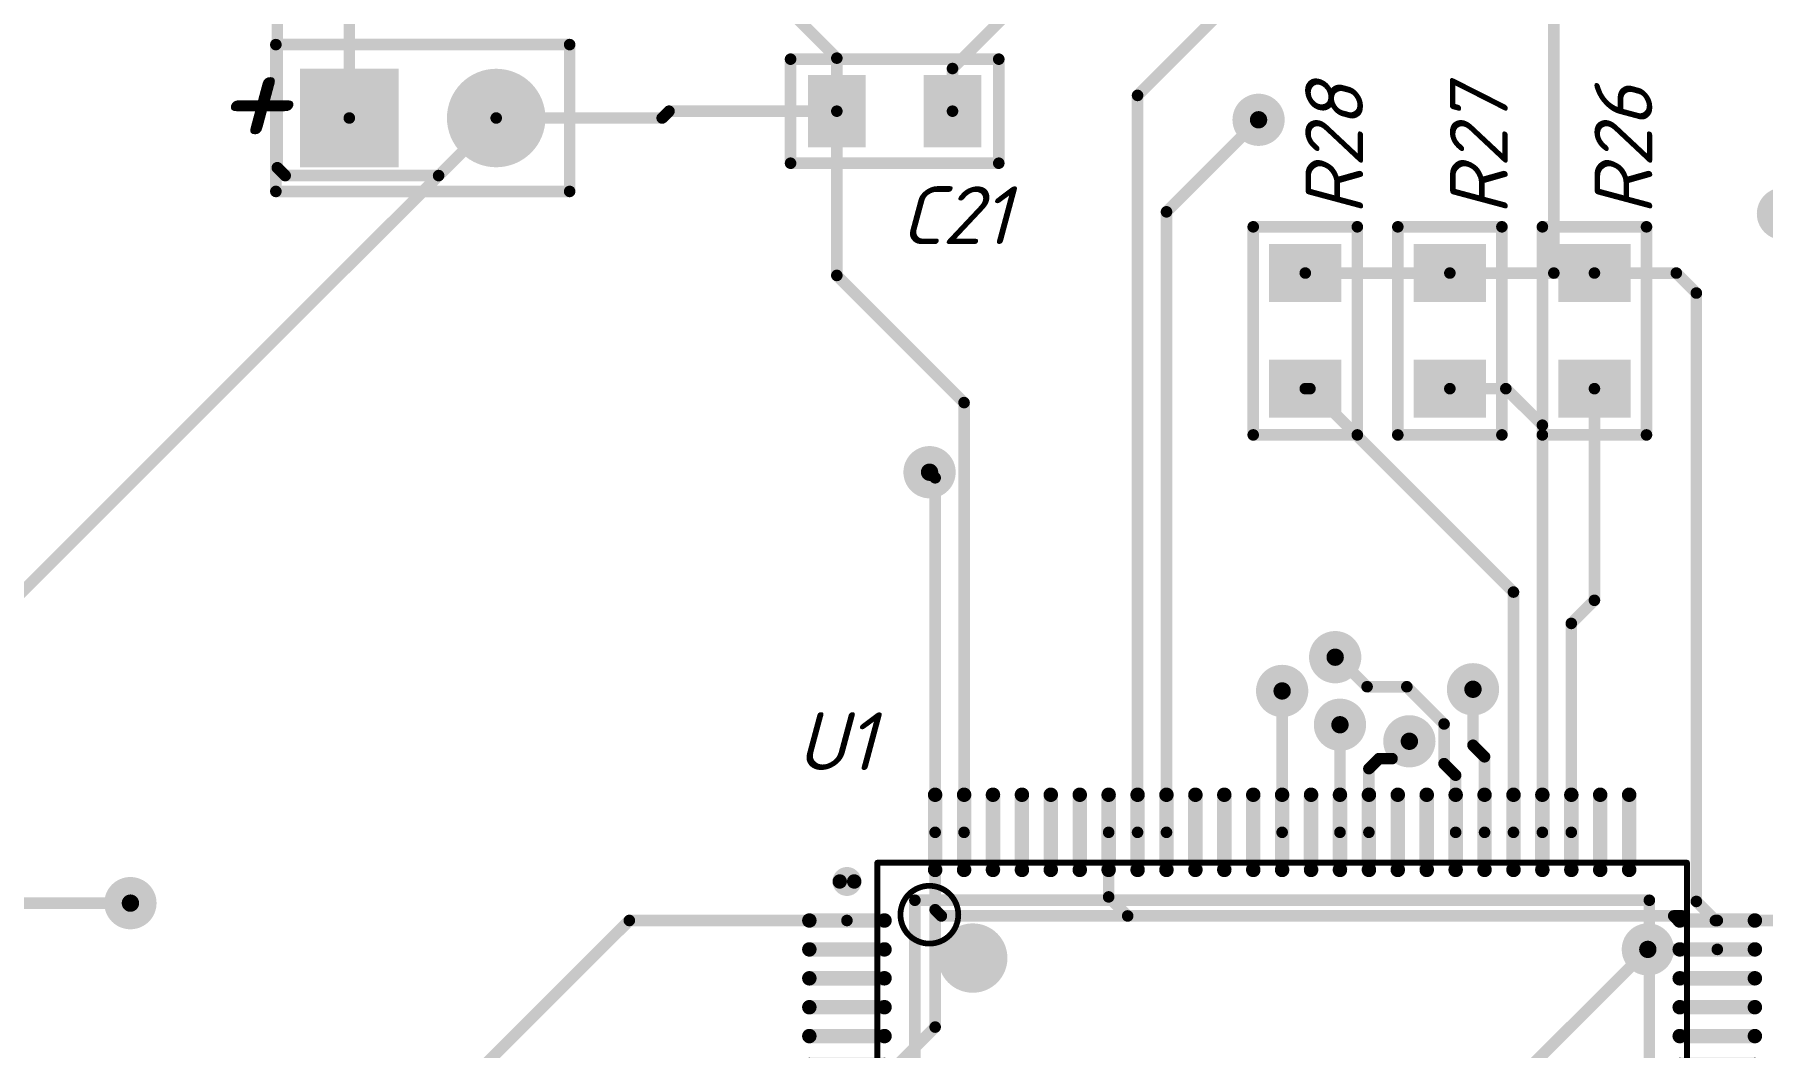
# Model space of a CAD drawing. Header units: millimetres. Extents: x 72 to 295, y 82 to 163.
# Drawn here: x 108.53 to 138.41, y 126.9 to 144.43 of the extents above; entities that cross this region are included whole.
import ezdxf

# ---------------------------------------------------------------- set-up
doc = ezdxf.new("R2010")
doc.units = ezdxf.units.MM
for name, color, linetype in [('BottomLayer', 5, 'Continuous'), ('BottomSolder', 6, 'Continuous'), ('Mechanical13', 56, 'Continuous'), ('PadHoleLayer', 156, 'Continuous'), ('TopLayer', 1, 'Continuous'), ('TopOverlay', 2, 'Continuous')]:
    doc.layers.add(name, color=color, linetype=linetype)
doc.styles.get("Standard").update_dxf_attribs({"font": 'isocpeui.ttf'})

# ---------------------------------------------------------------- blocks, each defined once
blk = doc.blocks.new('STM_LQFP100_L_8')
at = {"layer": 'Mechanical13', "const_width": 0.1}
for points in [[(-7, 7), (7, 7)], [(-7, -7), (-7, 7)], [(7, -7), (7, 7)], [(-7, -7), (7, -7)]]:
    blk.add_lwpolyline(points, dxfattribs=at)
at = {"layer": 'Mechanical13'}
for points, const_width in [([(-7.025, 7, 1), (-6.975, 7, 1)], 0.05), ([(-7.025, 7, 1), (-6.975, 7, 1)], 0.05), ([(6.975, 7, 1), (7.025, 7, 1)], 0.05), ([(6.975, 7, 1), (7.025, 7, 1)], 0.05), ([(-5.6, 6.1, 1), (-6.6, 6.1, 1)], 0.1), ([(-6.625, 6.1, 1), (-6.575, 6.1, 1)], 0.05), ([(-5.625, 6.1, 1), (-5.575, 6.1, 1)], 0.05), ([(-7.025, -7, 1), (-6.975, -7, 1)], 0.05), ([(-7.025, -7, 1), (-6.975, -7, 1)], 0.05), ([(6.975, -7, 1), (7.025, -7, 1)], 0.05), ([(6.975, -7, 1), (7.025, -7, 1)], 0.05)]:
    blk.add_lwpolyline(points, format="xyb", close=True, dxfattribs=dict(at, const_width=const_width))
at = {"layer": 'TopLayer', "const_width": 0.25}
for points in [[(-6, 8.175), (-6, 6.875)], [(-5.5, 8.175), (-5.5, 6.875)], [(-5, 8.175), (-5, 6.875)], [(-4.5, 8.175), (-4.5, 6.875)], [(-4, 8.175), (-4, 6.875)], [(-3.5, 8.175), (-3.5, 6.875)], [(-3, 8.175), (-3, 6.875)], [(-2.5, 8.175), (-2.5, 6.875)], [(-2, 8.175), (-2, 6.875)], [(-1.5, 8.175), (-1.5, 6.875)], [(-1, 8.175), (-1, 6.875)], [(-0.5, 8.175), (-0.5, 6.875)], [(0, 8.175), (0, 6.875)], [(0.5, 8.175), (0.5, 6.875)], [(1, 8.175), (1, 6.875)], [(1.5, 8.175), (1.5, 6.875)], [(2, 8.175), (2, 6.875)], [(2.5, 8.175), (2.5, 6.875)], [(3, 8.175), (3, 6.875)], [(3.5, 8.175), (3.5, 6.875)], [(4, 8.175), (4, 6.875)], [(4.5, 8.175), (4.5, 6.875)], [(5, 8.175), (5, 6.875)], [(5.5, 8.175), (5.5, 6.875)], [(6, 8.175), (6, 6.875)], [(-8.175, 6), (-6.875, 6)], [(6.875, 6), (8.175, 6)], [(-8.175, 5.5), (-6.875, 5.5)], [(6.875, 5.5), (8.175, 5.5)], [(-8.175, 5), (-6.875, 5)], [(6.875, 5), (8.175, 5)], [(-8.175, 4.5), (-6.875, 4.5)], [(6.875, 4.5), (8.175, 4.5)], [(-8.175, 4), (-6.875, 4)], [(6.875, 4), (8.175, 4)], [(-8.175, 3.5), (-6.875, 3.5)], [(6.875, 3.5), (8.175, 3.5)], [(-8.175, 3), (-6.875, 3)], [(6.875, 3), (8.175, 3)], [(-8.175, 2.5), (-6.875, 2.5)], [(6.875, 2.5), (8.175, 2.5)], [(-8.175, 2), (-6.875, 2)], [(6.875, 2), (8.175, 2)], [(-8.175, 1.5), (-6.875, 1.5)], [(6.875, 1.5), (8.175, 1.5)], [(-8.175, 1), (-6.875, 1)], [(6.875, 1), (8.175, 1)], [(-8.175, 0.5), (-6.875, 0.5)], [(6.875, 0.5), (8.175, 0.5)], [(-8.175, 0), (-6.875, 0)], [(6.875, 0), (8.175, 0)], [(-8.175, -0.5), (-6.875, -0.5)], [(6.875, -0.5), (8.175, -0.5)], [(-8.175, -1), (-6.875, -1)], [(6.875, -1), (8.175, -1)], [(-8.175, -1.5), (-6.875, -1.5)], [(6.875, -1.5), (8.175, -1.5)], [(-8.175, -2), (-6.875, -2)], [(6.875, -2), (8.175, -2)], [(-8.175, -2.5), (-6.875, -2.5)], [(6.875, -2.5), (8.175, -2.5)], [(-8.175, -3), (-6.875, -3)], [(6.875, -3), (8.175, -3)], [(-8.175, -3.5), (-6.875, -3.5)], [(6.875, -3.5), (8.175, -3.5)], [(-8.175, -4), (-6.875, -4)], [(6.875, -4), (8.175, -4)], [(-8.175, -4.5), (-6.875, -4.5)], [(6.875, -4.5), (8.175, -4.5)], [(-8.175, -5), (-6.875, -5)], [(6.875, -5), (8.175, -5)], [(-8.175, -5.5), (-6.875, -5.5)], [(6.875, -5.5), (8.175, -5.5)], [(-8.175, -6), (-6.875, -6)], [(6.875, -6), (8.175, -6)], [(-6, -6.875), (-6, -8.175)], [(-5.5, -6.875), (-5.5, -8.175)], [(-5, -6.875), (-5, -8.175)], [(-4.5, -6.875), (-4.5, -8.175)], [(-4, -6.875), (-4, -8.175)], [(-3.5, -6.875), (-3.5, -8.175)], [(-3, -6.875), (-3, -8.175)], [(-2.5, -6.875), (-2.5, -8.175)], [(-2, -6.875), (-2, -8.175)], [(-1.5, -6.875), (-1.5, -8.175)], [(-1, -6.875), (-1, -8.175)], [(-0.5, -6.875), (-0.5, -8.175)], [(0, -6.875), (0, -8.175)], [(0.5, -6.875), (0.5, -8.175)], [(1, -6.875), (1, -8.175)], [(1.5, -6.875), (1.5, -8.175)], [(2, -6.875), (2, -8.175)], [(2.5, -6.875), (2.5, -8.175)], [(3, -6.875), (3, -8.175)], [(3.5, -6.875), (3.5, -8.175)], [(4, -6.875), (4, -8.175)], [(4.5, -6.875), (4.5, -8.175)], [(5, -6.875), (5, -8.175)], [(5.5, -6.875), (5.5, -8.175)], [(6, -6.875), (6, -8.175)]]:
    blk.add_lwpolyline(points, dxfattribs=at)
at = {"layer": 'TopLayer', "const_width": 0.125}
for points in [[(-6.063, 8.175, 1), (-5.938, 8.175, 1)], [(-5.562, 8.175, 1), (-5.437, 8.175, 1)], [(-5.063, 8.175, 1), (-4.938, 8.175, 1)], [(-4.562, 8.175, 1), (-4.437, 8.175, 1)], [(-4.063, 8.175, 1), (-3.938, 8.175, 1)], [(-3.562, 8.175, 1), (-3.437, 8.175, 1)], [(-3.063, 8.175, 1), (-2.938, 8.175, 1)], [(-2.562, 8.175, 1), (-2.437, 8.175, 1)], [(-2.063, 8.175, 1), (-1.938, 8.175, 1)], [(-1.562, 8.175, 1), (-1.437, 8.175, 1)], [(-1.063, 8.175, 1), (-0.938, 8.175, 1)], [(-0.562, 8.175, 1), (-0.437, 8.175, 1)], [(-0.063, 8.175, 1), (0.062, 8.175, 1)], [(0.438, 8.175, 1), (0.563, 8.175, 1)], [(0.937, 8.175, 1), (1.062, 8.175, 1)], [(1.438, 8.175, 1), (1.563, 8.175, 1)], [(1.937, 8.175, 1), (2.062, 8.175, 1)], [(2.438, 8.175, 1), (2.563, 8.175, 1)], [(2.938, 8.175, 1), (3.063, 8.175, 1)], [(3.438, 8.175, 1), (3.562, 8.175, 1)], [(3.938, 8.175, 1), (4.063, 8.175, 1)], [(4.437, 8.175, 1), (4.562, 8.175, 1)], [(4.938, 8.175, 1), (5.063, 8.175, 1)], [(5.437, 8.175, 1), (5.562, 8.175, 1)], [(5.938, 8.175, 1), (6.063, 8.175, 1)], [(-6.063, 6.875, 1), (-5.938, 6.875, 1)], [(-5.562, 6.875, 1), (-5.437, 6.875, 1)], [(-5.063, 6.875, 1), (-4.938, 6.875, 1)], [(-4.562, 6.875, 1), (-4.437, 6.875, 1)], [(-4.063, 6.875, 1), (-3.938, 6.875, 1)], [(-3.562, 6.875, 1), (-3.437, 6.875, 1)], [(-3.063, 6.875, 1), (-2.938, 6.875, 1)], [(-2.562, 6.875, 1), (-2.437, 6.875, 1)], [(-2.063, 6.875, 1), (-1.938, 6.875, 1)], [(-1.562, 6.875, 1), (-1.437, 6.875, 1)], [(-1.063, 6.875, 1), (-0.938, 6.875, 1)], [(-0.562, 6.875, 1), (-0.437, 6.875, 1)], [(-0.063, 6.875, 1), (0.062, 6.875, 1)], [(0.438, 6.875, 1), (0.563, 6.875, 1)], [(0.937, 6.875, 1), (1.062, 6.875, 1)], [(1.438, 6.875, 1), (1.563, 6.875, 1)], [(1.937, 6.875, 1), (2.062, 6.875, 1)], [(2.438, 6.875, 1), (2.563, 6.875, 1)], [(2.938, 6.875, 1), (3.063, 6.875, 1)], [(3.438, 6.875, 1), (3.562, 6.875, 1)], [(3.938, 6.875, 1), (4.063, 6.875, 1)], [(4.437, 6.875, 1), (4.562, 6.875, 1)], [(4.938, 6.875, 1), (5.063, 6.875, 1)], [(5.437, 6.875, 1), (5.562, 6.875, 1)], [(5.938, 6.875, 1), (6.063, 6.875, 1)], [(-8.238, 6, 1), (-8.113, 6, 1)], [(-6.938, 6, 1), (-6.813, 6, 1)], [(6.812, 6, 1), (6.937, 6, 1)], [(8.112, 6, 1), (8.237, 6, 1)], [(-8.238, 5.5, 1), (-8.113, 5.5, 1)], [(-6.938, 5.5, 1), (-6.813, 5.5, 1)], [(6.812, 5.5, 1), (6.937, 5.5, 1)], [(8.112, 5.5, 1), (8.237, 5.5, 1)], [(-8.238, 5, 1), (-8.113, 5, 1)], [(-6.938, 5, 1), (-6.813, 5, 1)], [(6.812, 5, 1), (6.937, 5, 1)], [(8.112, 5, 1), (8.237, 5, 1)], [(-8.238, 4.5, 1), (-8.113, 4.5, 1)], [(-6.938, 4.5, 1), (-6.813, 4.5, 1)], [(6.812, 4.5, 1), (6.937, 4.5, 1)], [(8.112, 4.5, 1), (8.237, 4.5, 1)], [(-8.238, 4, 1), (-8.113, 4, 1)], [(-6.938, 4, 1), (-6.813, 4, 1)], [(6.812, 4, 1), (6.937, 4, 1)], [(8.112, 4, 1), (8.237, 4, 1)], [(-8.238, 3.5, 1), (-8.113, 3.5, 1)], [(-6.938, 3.5, 1), (-6.813, 3.5, 1)], [(6.812, 3.5, 1), (6.937, 3.5, 1)], [(8.112, 3.5, 1), (8.237, 3.5, 1)], [(-8.238, 3, 1), (-8.113, 3, 1)], [(-6.938, 3, 1), (-6.813, 3, 1)], [(6.812, 3, 1), (6.937, 3, 1)], [(8.112, 3, 1), (8.237, 3, 1)], [(-8.238, 2.5, 1), (-8.113, 2.5, 1)], [(-6.938, 2.5, 1), (-6.813, 2.5, 1)], [(6.812, 2.5, 1), (6.937, 2.5, 1)], [(8.112, 2.5, 1), (8.237, 2.5, 1)], [(-8.238, 2, 1), (-8.113, 2, 1)], [(-6.938, 2, 1), (-6.813, 2, 1)], [(6.812, 2, 1), (6.937, 2, 1)], [(8.112, 2, 1), (8.237, 2, 1)], [(-8.238, 1.5, 1), (-8.113, 1.5, 1)], [(-6.938, 1.5, 1), (-6.813, 1.5, 1)], [(6.812, 1.5, 1), (6.937, 1.5, 1)], [(8.112, 1.5, 1), (8.237, 1.5, 1)], [(-8.238, 1, 1), (-8.113, 1, 1)], [(-6.938, 1, 1), (-6.813, 1, 1)], [(6.812, 1, 1), (6.937, 1, 1)], [(8.112, 1, 1), (8.237, 1, 1)], [(-8.238, 0.5, 1), (-8.113, 0.5, 1)], [(-6.938, 0.5, 1), (-6.813, 0.5, 1)], [(6.812, 0.5, 1), (6.937, 0.5, 1)], [(8.112, 0.5, 1), (8.237, 0.5, 1)], [(-8.238, 0, 1), (-8.113, 0, 1)], [(-6.938, 0, 1), (-6.813, 0, 1)], [(6.812, 0, 1), (6.937, 0, 1)], [(8.112, 0, 1), (8.237, 0, 1)], [(-8.238, -0.5, 1), (-8.113, -0.5, 1)], [(-6.938, -0.5, 1), (-6.813, -0.5, 1)], [(6.812, -0.5, 1), (6.937, -0.5, 1)], [(8.112, -0.5, 1), (8.237, -0.5, 1)], [(-8.238, -1, 1), (-8.113, -1, 1)], [(-6.938, -1, 1), (-6.813, -1, 1)], [(6.812, -1, 1), (6.937, -1, 1)], [(8.112, -1, 1), (8.237, -1, 1)], [(-8.238, -1.5, 1), (-8.113, -1.5, 1)], [(-6.938, -1.5, 1), (-6.813, -1.5, 1)], [(6.812, -1.5, 1), (6.937, -1.5, 1)], [(8.112, -1.5, 1), (8.237, -1.5, 1)], [(-8.238, -2, 1), (-8.113, -2, 1)], [(-6.938, -2, 1), (-6.813, -2, 1)], [(6.812, -2, 1), (6.937, -2, 1)], [(8.112, -2, 1), (8.237, -2, 1)], [(-8.238, -2.5, 1), (-8.113, -2.5, 1)], [(-6.938, -2.5, 1), (-6.813, -2.5, 1)], [(6.812, -2.5, 1), (6.937, -2.5, 1)], [(8.112, -2.5, 1), (8.237, -2.5, 1)], [(-8.238, -3, 1), (-8.113, -3, 1)], [(-6.938, -3, 1), (-6.813, -3, 1)], [(6.812, -3, 1), (6.937, -3, 1)], [(8.112, -3, 1), (8.237, -3, 1)], [(-8.238, -3.5, 1), (-8.113, -3.5, 1)], [(-6.938, -3.5, 1), (-6.813, -3.5, 1)], [(6.812, -3.5, 1), (6.937, -3.5, 1)], [(8.112, -3.5, 1), (8.237, -3.5, 1)], [(-8.238, -4, 1), (-8.113, -4, 1)], [(-6.938, -4, 1), (-6.813, -4, 1)], [(6.812, -4, 1), (6.937, -4, 1)], [(8.112, -4, 1), (8.237, -4, 1)], [(-8.238, -4.5, 1), (-8.113, -4.5, 1)], [(-6.938, -4.5, 1), (-6.813, -4.5, 1)], [(6.812, -4.5, 1), (6.937, -4.5, 1)], [(8.112, -4.5, 1), (8.237, -4.5, 1)], [(-8.238, -5, 1), (-8.113, -5, 1)], [(-6.938, -5, 1), (-6.813, -5, 1)], [(6.812, -5, 1), (6.937, -5, 1)], [(8.112, -5, 1), (8.237, -5, 1)], [(-8.238, -5.5, 1), (-8.113, -5.5, 1)], [(-6.938, -5.5, 1), (-6.813, -5.5, 1)], [(6.812, -5.5, 1), (6.937, -5.5, 1)], [(8.112, -5.5, 1), (8.237, -5.5, 1)], [(-8.238, -6, 1), (-8.113, -6, 1)], [(-6.938, -6, 1), (-6.813, -6, 1)], [(6.812, -6, 1), (6.937, -6, 1)], [(8.112, -6, 1), (8.237, -6, 1)], [(-6.063, -6.875, 1), (-5.938, -6.875, 1)], [(-5.562, -6.875, 1), (-5.437, -6.875, 1)], [(-5.063, -6.875, 1), (-4.938, -6.875, 1)], [(-4.562, -6.875, 1), (-4.437, -6.875, 1)], [(-4.063, -6.875, 1), (-3.938, -6.875, 1)], [(-3.562, -6.875, 1), (-3.437, -6.875, 1)], [(-3.063, -6.875, 1), (-2.938, -6.875, 1)], [(-2.562, -6.875, 1), (-2.437, -6.875, 1)], [(-2.063, -6.875, 1), (-1.938, -6.875, 1)], [(-1.562, -6.875, 1), (-1.437, -6.875, 1)], [(-1.063, -6.875, 1), (-0.938, -6.875, 1)], [(-0.562, -6.875, 1), (-0.437, -6.875, 1)], [(-0.063, -6.875, 1), (0.062, -6.875, 1)], [(0.438, -6.875, 1), (0.563, -6.875, 1)], [(0.937, -6.875, 1), (1.062, -6.875, 1)], [(1.438, -6.875, 1), (1.563, -6.875, 1)], [(1.937, -6.875, 1), (2.062, -6.875, 1)], [(2.438, -6.875, 1), (2.563, -6.875, 1)], [(2.938, -6.875, 1), (3.063, -6.875, 1)], [(3.438, -6.875, 1), (3.562, -6.875, 1)], [(3.938, -6.875, 1), (4.063, -6.875, 1)], [(4.437, -6.875, 1), (4.562, -6.875, 1)], [(4.938, -6.875, 1), (5.063, -6.875, 1)], [(5.437, -6.875, 1), (5.562, -6.875, 1)], [(5.938, -6.875, 1), (6.063, -6.875, 1)], [(-6.063, -8.175, 1), (-5.938, -8.175, 1)], [(-5.562, -8.175, 1), (-5.437, -8.175, 1)], [(-5.063, -8.175, 1), (-4.938, -8.175, 1)], [(-4.562, -8.175, 1), (-4.437, -8.175, 1)], [(-4.063, -8.175, 1), (-3.938, -8.175, 1)], [(-3.562, -8.175, 1), (-3.437, -8.175, 1)], [(-3.063, -8.175, 1), (-2.938, -8.175, 1)], [(-2.562, -8.175, 1), (-2.437, -8.175, 1)], [(-2.063, -8.175, 1), (-1.938, -8.175, 1)], [(-1.562, -8.175, 1), (-1.437, -8.175, 1)], [(-1.063, -8.175, 1), (-0.938, -8.175, 1)], [(-0.562, -8.175, 1), (-0.437, -8.175, 1)], [(-0.063, -8.175, 1), (0.062, -8.175, 1)], [(0.438, -8.175, 1), (0.563, -8.175, 1)], [(0.937, -8.175, 1), (1.062, -8.175, 1)], [(1.438, -8.175, 1), (1.563, -8.175, 1)], [(1.937, -8.175, 1), (2.062, -8.175, 1)], [(2.438, -8.175, 1), (2.563, -8.175, 1)], [(2.938, -8.175, 1), (3.063, -8.175, 1)], [(3.438, -8.175, 1), (3.562, -8.175, 1)], [(3.938, -8.175, 1), (4.063, -8.175, 1)], [(4.437, -8.175, 1), (4.562, -8.175, 1)], [(4.938, -8.175, 1), (5.063, -8.175, 1)], [(5.437, -8.175, 1), (5.562, -8.175, 1)], [(5.938, -8.175, 1), (6.063, -8.175, 1)]]:
    blk.add_lwpolyline(points, format="xyb", close=True, dxfattribs=at)
at = {"layer": 'TopOverlay'}
for points, const_width in [([(-7.4, 6.675, 1), (-7.65, 6.675, 1)], 0.25), ([(-7.712, 6.675, 1), (-7.588, 6.675, 1)], 0.125), ([(-7.462, 6.675, 1), (-7.337, 6.675, 1)], 0.125), ([(-6.4, 6.35, 1), (-6.3, 6.35, 1)], 0.1), ([(-6.4, 6.35, 1), (-6.3, 6.35, 1)], 0.1), ([(6.3, 6.35, 1), (6.4, 6.35, 1)], 0.1), ([(6.3, 6.35, 1), (6.4, 6.35, 1)], 0.1), ([(-5.05, 5.35, 1), (-5.65, 5.35, 1)], 0.6), ([(-5.8, 5.35, 1), (-5.5, 5.35, 1)], 0.3), ([(-5.2, 5.35, 1), (-4.9, 5.35, 1)], 0.3), ([(-6.4, -6.35, 1), (-6.3, -6.35, 1)], 0.1), ([(-6.4, -6.35, 1), (-6.3, -6.35, 1)], 0.1), ([(6.3, -6.35, 1), (6.4, -6.35, 1)], 0.1), ([(6.3, -6.35, 1), (6.4, -6.35, 1)], 0.1)]:
    blk.add_lwpolyline(points, format="xyb", close=True, dxfattribs=dict(at, const_width=const_width))
at = {"layer": 'TopOverlay', "const_width": 0.2}
for points in [[(-6.35, 6.35), (6.35, 6.35)], [(-6.35, -6.35), (-6.35, 6.35)], [(6.35, -6.35), (6.35, 6.35)], [(-6.35, -6.35), (6.35, -6.35)]]:
    blk.add_lwpolyline(points, dxfattribs=at)
blk = doc.blocks.new('CH0805R_17')
at = {"layer": 'TopLayer'}
for points in [[(-0.5, -0.625), (-0.5, 0.625), (-1.5, -0.625), (-1.5, 0.625)], [(1.5, -0.625), (1.5, 0.625), (0.5, -0.625), (0.5, 0.625)]]:
    blk.add_solid(points, dxfattribs=at)
at = {"layer": 'TopOverlay', "const_width": 0.2}
for points in [[(-1.8, 0.9), (-1.8, -0.9)], [(-1.8, 0.9), (1.8, 0.9)], [(1.8, 0.9), (1.8, -0.9)], [(-1.8, -0.9), (1.8, -0.9)]]:
    blk.add_lwpolyline(points, dxfattribs=at)
at = {"layer": 'TopOverlay', "const_width": 0.1}
for points in [[(-1.85, 0.9, 1), (-1.75, 0.9, 1)], [(-1.85, 0.9, 1), (-1.75, 0.9, 1)], [(1.75, 0.9, 1), (1.85, 0.9, 1)], [(1.75, 0.9, 1), (1.85, 0.9, 1)], [(-1.85, -0.9, 1), (-1.75, -0.9, 1)], [(-1.85, -0.9, 1), (-1.75, -0.9, 1)], [(1.75, -0.9, 1), (1.85, -0.9, 1)], [(1.75, -0.9, 1), (1.85, -0.9, 1)]]:
    blk.add_lwpolyline(points, format="xyb", close=True, dxfattribs=at)
blk = doc.blocks.new('CH0805R_18')
at = {"layer": 'TopLayer'}
for points in [[(-0.5, -0.625), (-0.5, 0.625), (-1.5, -0.625), (-1.5, 0.625)], [(1.5, -0.625), (1.5, 0.625), (0.5, -0.625), (0.5, 0.625)]]:
    blk.add_solid(points, dxfattribs=at)
at = {"layer": 'TopOverlay', "const_width": 0.2}
for points in [[(-1.8, 0.9), (-1.8, -0.9)], [(-1.8, 0.9), (1.8, 0.9)], [(1.8, 0.9), (1.8, -0.9)], [(-1.8, -0.9), (1.8, -0.9)]]:
    blk.add_lwpolyline(points, dxfattribs=at)
at = {"layer": 'TopOverlay', "const_width": 0.1}
for points in [[(-1.85, 0.9, 1), (-1.75, 0.9, 1)], [(-1.85, 0.9, 1), (-1.75, 0.9, 1)], [(1.75, 0.9, 1), (1.85, 0.9, 1)], [(1.75, 0.9, 1), (1.85, 0.9, 1)], [(-1.85, -0.9, 1), (-1.75, -0.9, 1)], [(-1.85, -0.9, 1), (-1.75, -0.9, 1)], [(1.75, -0.9, 1), (1.85, -0.9, 1)], [(1.75, -0.9, 1), (1.85, -0.9, 1)]]:
    blk.add_lwpolyline(points, format="xyb", close=True, dxfattribs=at)
blk = doc.blocks.new('CH0805R_19')
at = {"layer": 'TopLayer'}
for points in [[(-0.5, -0.625), (-0.5, 0.625), (-1.5, -0.625), (-1.5, 0.625)], [(1.5, -0.625), (1.5, 0.625), (0.5, -0.625), (0.5, 0.625)]]:
    blk.add_solid(points, dxfattribs=at)
at = {"layer": 'TopOverlay', "const_width": 0.2}
for points in [[(-1.8, 0.9), (-1.8, -0.9)], [(-1.8, 0.9), (1.8, 0.9)], [(1.8, 0.9), (1.8, -0.9)], [(-1.8, -0.9), (1.8, -0.9)]]:
    blk.add_lwpolyline(points, dxfattribs=at)
at = {"layer": 'TopOverlay', "const_width": 0.1}
for points in [[(-1.85, 0.9, 1), (-1.75, 0.9, 1)], [(-1.85, 0.9, 1), (-1.75, 0.9, 1)], [(1.75, 0.9, 1), (1.85, 0.9, 1)], [(1.75, 0.9, 1), (1.85, 0.9, 1)], [(-1.85, -0.9, 1), (-1.75, -0.9, 1)], [(-1.85, -0.9, 1), (-1.75, -0.9, 1)], [(1.75, -0.9, 1), (1.85, -0.9, 1)], [(1.75, -0.9, 1), (1.85, -0.9, 1)]]:
    blk.add_lwpolyline(points, format="xyb", close=True, dxfattribs=at)
blk = doc.blocks.new('B_______47')
at = {"layer": 'BottomLayer', "const_width": 0.75}
blk.add_lwpolyline([(5.435, -0.818, 1), (6.185, -0.818, 1)], format="xyb", close=True, dxfattribs=at)
at = {"layer": 'BottomLayer'}
blk.add_solid([(2.52, -1.568), (4.02, -1.568), (2.52, -0.068), (4.02, -0.068)], dxfattribs=at)
at = {"layer": 'BottomSolder', "const_width": 0.852}
blk.add_lwpolyline([(5.384, -0.818, 1), (6.236, -0.818, 1)], format="xyb", close=True, dxfattribs=at)
at = {"layer": 'BottomSolder'}
blk.add_solid([(2.418, -1.67), (4.122, -1.67), (2.418, 0.034), (4.122, 0.034)], dxfattribs=at)
at = {"layer": 'PadHoleLayer', "const_width": 0.45}
for points in [[(3.045, -0.818, 1), (3.495, -0.818, 1)], [(5.585, -0.818, 1), (6.035, -0.818, 1)]]:
    blk.add_lwpolyline(points, format="xyb", close=True, dxfattribs=at)
at = {"layer": 'TopLayer', "const_width": 0.75}
blk.add_lwpolyline([(5.435, -0.818, 1), (6.185, -0.818, 1)], format="xyb", close=True, dxfattribs=at)
at = {"layer": 'TopLayer'}
blk.add_solid([(2.52, -1.568), (4.02, -1.568), (2.52, -0.068), (4.02, -0.068)], dxfattribs=at)
at = {"layer": 'TopOverlay', "const_width": 0.2}
for points in [[(2, 0.452), (7.08, 0.452)], [(2, -2.088), (2, 0.452)], [(7.08, -2.088), (7.08, 0.452)], [(2, -2.088), (7.08, -2.088)]]:
    blk.add_lwpolyline(points, dxfattribs=at)
at = {"layer": 'TopOverlay', "const_width": 0.1}
for points in [[(1.95, 0.452, 1), (2.05, 0.452, 1)], [(1.95, 0.452, 1), (2.05, 0.452, 1)], [(7.03, 0.452, 1), (7.13, 0.452, 1)], [(7.03, 0.452, 1), (7.13, 0.452, 1)], [(1.95, -2.088, 1), (2.05, -2.088, 1)], [(1.95, -2.088, 1), (2.05, -2.088, 1)], [(7.03, -2.088, 1), (7.13, -2.088, 1)], [(7.03, -2.088, 1), (7.13, -2.088, 1)]]:
    blk.add_lwpolyline(points, format="xyb", close=True, dxfattribs=at)
at = {"layer": 'TopOverlay'}
blk.add_text('+', height=2, dxfattribs=at).set_placement((0.87, -1.395))
blk = doc.blocks.new('CH0805C_58')
at = {"layer": 'TopLayer'}
for points in [[(-0.5, -0.625), (-0.5, 0.625), (-1.5, -0.625), (-1.5, 0.625)], [(1.5, -0.625), (1.5, 0.625), (0.5, -0.625), (0.5, 0.625)]]:
    blk.add_solid(points, dxfattribs=at)
at = {"layer": 'TopOverlay', "const_width": 0.2}
for points in [[(-1.8, 0.9), (-1.8, -0.9)], [(1.8, 0.9), (-1.8, 0.9)], [(1.8, 0.9), (1.8, -0.9)], [(1.8, -0.9), (-1.8, -0.9)]]:
    blk.add_lwpolyline(points, dxfattribs=at)
at = {"layer": 'TopOverlay', "const_width": 0.1}
for points in [[(-1.85, 0.9, 1), (-1.75, 0.9, 1)], [(-1.85, 0.9, 1), (-1.75, 0.9, 1)], [(1.75, 0.9, 1), (1.85, 0.9, 1)], [(1.75, 0.9, 1), (1.85, 0.9, 1)], [(-1.85, -0.9, 1), (-1.75, -0.9, 1)], [(-1.85, -0.9, 1), (-1.75, -0.9, 1)], [(1.75, -0.9, 1), (1.85, -0.9, 1)], [(1.75, -0.9, 1), (1.85, -0.9, 1)]]:
    blk.add_lwpolyline(points, format="xyb", close=True, dxfattribs=at)

msp = doc.modelspace()

# ---------------------------------------------------------------- linework, layer by layer
at = {"color": 7, "const_width": 0.2}
for points in [[(112.725, 142.122), (112.725, 154.178)], [(134.798, 140.3), (134.798, 150.927)], [(127.6, 143.373), (131.47, 147.244)], [(113.97, 142.982), (113.97, 146.304)], [(120, 146.418), (122.4, 144.018)], [(124.4, 143.838), (126.737, 146.175)], [(122.4, 143.1), (122.4, 144.018)], [(124.4, 143.1), (124.4, 143.838)], [(127.6, 130.625), (127.6, 143.373)], [(119.38, 142.982), (119.498, 143.1)], [(119.498, 143.1), (122.4, 143.1)], [(122.4, 140.259), (122.4, 143.1)], [(115.514, 141.986), (116.51, 142.982)], [(116.51, 142.982), (119.38, 142.982)], [(128.1, 141.359), (129.692, 142.951)], [(112.725, 142.122), (112.861, 141.986)], [(107.5, 133.972), (115.514, 141.986)], [(112.861, 141.986), (115.514, 141.986)], [(128.1, 130.625), (128.1, 141.359)], [(122.4, 140.259), (124.6, 138.059)], [(130.5, 140.3), (133, 140.3)], [(133, 140.3), (134.798, 140.3)], [(134.798, 140.3), (135.5, 140.3)], [(135.5, 140.3), (136.916, 140.3)], [(136.916, 140.3), (137.262, 139.954)], [(137.262, 129.43), (137.262, 139.954)], [(130.5, 138.3), (130.581, 138.3)], [(130.581, 138.3), (134.1, 134.781)], [(133, 138.3), (133.968, 138.3)], [(133.968, 138.3), (134.6, 137.668)], [(135.5, 134.639), (135.5, 138.3)], [(124.6, 130.625), (124.6, 138.059)], [(134.6, 130.625), (134.6, 137.668)], [(124.003, 136.855), (124.1, 136.758)], [(124.1, 130.625), (124.1, 136.758)], [(134.1, 130.625), (134.1, 134.781)], [(135.1, 134.239), (135.5, 134.639)], [(135.1, 130.625), (135.1, 134.239)], [(131.017, 133.655), (131.058, 133.655)], [(131.058, 133.655), (131.569, 133.144)], [(130.1, 130.625), (130.1, 133.071)], [(131.569, 133.144), (132.256, 133.144)], [(132.256, 133.144), (132.9, 132.5)], [(133.4, 132.132), (133.4, 133.1)], [(131.1, 130.625), (131.1, 132.486)], [(132.9, 131.813), (132.9, 132.5)], [(133.4, 132.132), (133.6, 131.932)], [(131.6, 131.727), (131.773, 131.9)], [(131.6, 130.625), (131.6, 131.727)], [(131.773, 131.9), (132, 131.9)], [(132.9, 131.813), (133.1, 131.613)], [(133.6, 130.625), (133.6, 131.932)], [(133.1, 130.625), (133.1, 131.613)], [(124.1, 129.286), (124.1, 130.625)], [(127.1, 129.508), (127.1, 130.625)], [(107.5, 129.4), (110.185, 129.4)], [(124.1, 127.256), (124.1, 129.286)], [(124.1, 129.286), (124.207, 129.179)], [(127.1, 129.508), (127.429, 129.179)], [(137.262, 129.43), (137.592, 129.1)], [(109.212, 119.5), (118.812, 129.1)], [(118.812, 129.1), (122.575, 129.1)], [(124.207, 129.179), (127.429, 129.179)], [(127.429, 129.179), (136.871, 129.179)], [(136.871, 129.179), (137.015, 129.179)], [(136.871, 129.179), (136.95, 129.1)], [(136.95, 129.1), (137.015, 129.1)], [(137.015, 129.1), (137.015, 129.179)], [(137.015, 129.1), (137.592, 129.1)], [(137.592, 129.1), (137.625, 129.1)], [(137.625, 129.1), (143.011, 129.1)], [(126.923, 119.1), (136.423, 128.6)], [(136.423, 128.6), (137.625, 128.6)], [(136.423, 128.6), (136.423, 128.6)], [(136.423, 128.6), (137.625, 128.6)], [(123.444, 126.6), (124.1, 127.256)]]:
    msp.add_lwpolyline(points, dxfattribs=at)
at = {"color": 7}
for points, const_width in [([(122.35, 144.018, 1), (122.45, 144.018, 1)], 0.1), ([(122.35, 144.018, 1), (122.45, 144.018, 1)], 0.1), ([(124.35, 143.838, 1), (124.45, 143.838, 1)], 0.1), ([(124.35, 143.838, 1), (124.45, 143.838, 1)], 0.1), ([(127.55, 143.373, 1), (127.65, 143.373, 1)], 0.1), ([(127.55, 143.373, 1), (127.65, 143.373, 1)], 0.1), ([(119.448, 143.1, 1), (119.548, 143.1, 1)], 0.1), ([(119.448, 143.1, 1), (119.548, 143.1, 1)], 0.1), ([(122.35, 143.1, 1), (122.45, 143.1, 1)], 0.1), ([(122.35, 143.1, 1), (122.45, 143.1, 1)], 0.1), ([(122.35, 143.1, 1), (122.45, 143.1, 1)], 0.1), ([(124.35, 143.1, 1), (124.45, 143.1, 1)], 0.1), ([(129.467, 142.951, 1), (129.918, 142.951, 1)], 0.452), ([(129.517, 142.951, 1), (129.867, 142.951, 1)], 0.35), ([(129.517, 142.951, 1), (129.867, 142.951, 1)], 0.35), ([(113.92, 142.982, 1), (114.02, 142.982, 1)], 0.1), ([(116.46, 142.982, 1), (116.56, 142.982, 1)], 0.1), ([(116.46, 142.982, 1), (116.56, 142.982, 1)], 0.1), ([(119.33, 142.982, 1), (119.43, 142.982, 1)], 0.1), ([(119.33, 142.982, 1), (119.43, 142.982, 1)], 0.1), ([(129.617, 142.951, 1), (129.767, 142.951, 1)], 0.15), ([(129.642, 142.951, 1), (129.742, 142.951, 1)], 0.1), ([(112.675, 142.122, 1), (112.775, 142.122, 1)], 0.1), ([(112.675, 142.122, 1), (112.775, 142.122, 1)], 0.1), ([(112.811, 141.986, 1), (112.911, 141.986, 1)], 0.1), ([(112.811, 141.986, 1), (112.911, 141.986, 1)], 0.1), ([(115.464, 141.986, 1), (115.564, 141.986, 1)], 0.1), ([(115.464, 141.986, 1), (115.564, 141.986, 1)], 0.1), ([(115.464, 141.986, 1), (115.564, 141.986, 1)], 0.1), ([(138.534, 141.326, 1), (138.986, 141.326, 1)], 0.452), ([(128.05, 141.359, 1), (128.15, 141.359, 1)], 0.1), ([(128.05, 141.359, 1), (128.15, 141.359, 1)], 0.1), ([(122.35, 140.259, 1), (122.45, 140.259, 1)], 0.1), ([(122.35, 140.259, 1), (122.45, 140.259, 1)], 0.1), ([(130.45, 140.3, 1), (130.55, 140.3, 1)], 0.1), ([(132.95, 140.3, 1), (133.05, 140.3, 1)], 0.1), ([(132.95, 140.3, 1), (133.05, 140.3, 1)], 0.1), ([(134.748, 140.3, 1), (134.848, 140.3, 1)], 0.1), ([(134.748, 140.3, 1), (134.848, 140.3, 1)], 0.1), ([(134.748, 140.3, 1), (134.848, 140.3, 1)], 0.1), ([(135.45, 140.3, 1), (135.55, 140.3, 1)], 0.1), ([(135.45, 140.3, 1), (135.55, 140.3, 1)], 0.1), ([(136.866, 140.3, 1), (136.966, 140.3, 1)], 0.1), ([(136.866, 140.3, 1), (136.966, 140.3, 1)], 0.1), ([(137.212, 139.954, 1), (137.312, 139.954, 1)], 0.1), ([(137.212, 139.954, 1), (137.312, 139.954, 1)], 0.1), ([(130.45, 138.3, 1), (130.55, 138.3, 1)], 0.1), ([(130.531, 138.3, 1), (130.631, 138.3, 1)], 0.1), ([(130.531, 138.3, 1), (130.631, 138.3, 1)], 0.1), ([(132.95, 138.3, 1), (133.05, 138.3, 1)], 0.1), ([(133.918, 138.3, 1), (134.018, 138.3, 1)], 0.1), ([(133.918, 138.3, 1), (134.018, 138.3, 1)], 0.1), ([(135.45, 138.3, 1), (135.55, 138.3, 1)], 0.1), ([(124.55, 138.059, 1), (124.65, 138.059, 1)], 0.1), ([(124.55, 138.059, 1), (124.65, 138.059, 1)], 0.1), ([(134.55, 137.668, 1), (134.65, 137.668, 1)], 0.1), ([(134.55, 137.668, 1), (134.65, 137.668, 1)], 0.1), ([(123.777, 136.855, 1), (124.229, 136.855, 1)], 0.452), ([(123.828, 136.855, 1), (124.178, 136.855, 1)], 0.35), ([(123.828, 136.855, 1), (124.178, 136.855, 1)], 0.35), ([(123.928, 136.855, 1), (124.078, 136.855, 1)], 0.15), ([(123.953, 136.855, 1), (124.053, 136.855, 1)], 0.1), ([(124.05, 136.758, 1), (124.15, 136.758, 1)], 0.1), ([(124.05, 136.758, 1), (124.15, 136.758, 1)], 0.1), ([(134.05, 134.781, 1), (134.15, 134.781, 1)], 0.1), ([(134.05, 134.781, 1), (134.15, 134.781, 1)], 0.1), ([(135.45, 134.639, 1), (135.55, 134.639, 1)], 0.1), ([(135.45, 134.639, 1), (135.55, 134.639, 1)], 0.1), ([(135.05, 134.239, 1), (135.15, 134.239, 1)], 0.1), ([(135.05, 134.239, 1), (135.15, 134.239, 1)], 0.1), ([(130.791, 133.655, 1), (131.243, 133.655, 1)], 0.452), ([(130.842, 133.655, 1), (131.192, 133.655, 1)], 0.35), ([(130.842, 133.655, 1), (131.192, 133.655, 1)], 0.35), ([(130.942, 133.655, 1), (131.092, 133.655, 1)], 0.15), ([(130.967, 133.655, 1), (131.067, 133.655, 1)], 0.1), ([(131.008, 133.655, 1), (131.108, 133.655, 1)], 0.1), ([(131.008, 133.655, 1), (131.108, 133.655, 1)], 0.1), ([(129.874, 133.071, 1), (130.326, 133.071, 1)], 0.452), ([(129.925, 133.071, 1), (130.275, 133.071, 1)], 0.35), ([(129.925, 133.071, 1), (130.275, 133.071, 1)], 0.35), ([(133.174, 133.1, 1), (133.626, 133.1, 1)], 0.452), ([(133.225, 133.1, 1), (133.575, 133.1, 1)], 0.35), ([(133.225, 133.1, 1), (133.575, 133.1, 1)], 0.35), ([(130.025, 133.071, 1), (130.175, 133.071, 1)], 0.15), ([(130.05, 133.071, 1), (130.15, 133.071, 1)], 0.1), ([(131.519, 133.144, 1), (131.619, 133.144, 1)], 0.1), ([(131.519, 133.144, 1), (131.619, 133.144, 1)], 0.1), ([(132.206, 133.144, 1), (132.306, 133.144, 1)], 0.1), ([(132.206, 133.144, 1), (132.306, 133.144, 1)], 0.1), ([(133.325, 133.1, 1), (133.475, 133.1, 1)], 0.15), ([(133.35, 133.1, 1), (133.45, 133.1, 1)], 0.1), ([(130.874, 132.486, 1), (131.326, 132.486, 1)], 0.452), ([(130.925, 132.486, 1), (131.275, 132.486, 1)], 0.35), ([(130.925, 132.486, 1), (131.275, 132.486, 1)], 0.35), ([(131.025, 132.486, 1), (131.175, 132.486, 1)], 0.15), ([(131.05, 132.486, 1), (131.15, 132.486, 1)], 0.1), ([(132.074, 132.2, 1), (132.526, 132.2, 1)], 0.452), ([(132.125, 132.2, 1), (132.475, 132.2, 1)], 0.35), ([(132.125, 132.2, 1), (132.475, 132.2, 1)], 0.35), ([(132.85, 132.5, 1), (132.95, 132.5, 1)], 0.1), ([(132.85, 132.5, 1), (132.95, 132.5, 1)], 0.1), ([(132.225, 132.2, 1), (132.375, 132.2, 1)], 0.15), ([(133.35, 132.132, 1), (133.45, 132.132, 1)], 0.1), ([(133.35, 132.132, 1), (133.45, 132.132, 1)], 0.1), ([(131.55, 131.727, 1), (131.65, 131.727, 1)], 0.1), ([(131.55, 131.727, 1), (131.65, 131.727, 1)], 0.1), ([(131.723, 131.9, 1), (131.823, 131.9, 1)], 0.1), ([(131.723, 131.9, 1), (131.823, 131.9, 1)], 0.1), ([(131.95, 131.9, 1), (132.05, 131.9, 1)], 0.1), ([(132.85, 131.813, 1), (132.95, 131.813, 1)], 0.1), ([(132.85, 131.813, 1), (132.95, 131.813, 1)], 0.1), ([(133.55, 131.932, 1), (133.65, 131.932, 1)], 0.1), ([(133.55, 131.932, 1), (133.65, 131.932, 1)], 0.1), ([(133.05, 131.613, 1), (133.15, 131.613, 1)], 0.1), ([(133.05, 131.613, 1), (133.15, 131.613, 1)], 0.1), ([(124.05, 130.625, 1), (124.15, 130.625, 1)], 0.1), ([(124.05, 130.625, 1), (124.15, 130.625, 1)], 0.1), ([(124.55, 130.625, 1), (124.65, 130.625, 1)], 0.1), ([(127.05, 130.625, 1), (127.15, 130.625, 1)], 0.1), ([(127.55, 130.625, 1), (127.65, 130.625, 1)], 0.1), ([(128.05, 130.625, 1), (128.15, 130.625, 1)], 0.1), ([(130.05, 130.625, 1), (130.15, 130.625, 1)], 0.1), ([(131.05, 130.625, 1), (131.15, 130.625, 1)], 0.1), ([(131.55, 130.625, 1), (131.65, 130.625, 1)], 0.1), ([(133.05, 130.625, 1), (133.15, 130.625, 1)], 0.1), ([(133.55, 130.625, 1), (133.65, 130.625, 1)], 0.1), ([(134.05, 130.625, 1), (134.15, 130.625, 1)], 0.1), ([(134.55, 130.625, 1), (134.65, 130.625, 1)], 0.1), ([(135.05, 130.625, 1), (135.15, 130.625, 1)], 0.1), ([(109.959, 129.4, 1), (110.411, 129.4, 1)], 0.452), ([(110.01, 129.4, 1), (110.36, 129.4, 1)], 0.35), ([(110.01, 129.4, 1), (110.36, 129.4, 1)], 0.35), ([(110.11, 129.4, 1), (110.26, 129.4, 1)], 0.15), ([(110.135, 129.4, 1), (110.235, 129.4, 1)], 0.1), ([(124.05, 129.286, 1), (124.15, 129.286, 1)], 0.1), ([(124.05, 129.286, 1), (124.15, 129.286, 1)], 0.1), ([(124.05, 129.286, 1), (124.15, 129.286, 1)], 0.1), ([(127.05, 129.508, 1), (127.15, 129.508, 1)], 0.1), ([(127.05, 129.508, 1), (127.15, 129.508, 1)], 0.1), ([(137.212, 129.43, 1), (137.312, 129.43, 1)], 0.1), ([(137.212, 129.43, 1), (137.312, 129.43, 1)], 0.1), ([(118.762, 129.1, 1), (118.862, 129.1, 1)], 0.1), ([(118.762, 129.1, 1), (118.862, 129.1, 1)], 0.1), ([(122.525, 129.1, 1), (122.625, 129.1, 1)], 0.1), ([(124.157, 129.179, 1), (124.257, 129.179, 1)], 0.1), ([(124.157, 129.179, 1), (124.257, 129.179, 1)], 0.1), ([(127.379, 129.179, 1), (127.479, 129.179, 1)], 0.1), ([(127.379, 129.179, 1), (127.479, 129.179, 1)], 0.1), ([(127.379, 129.179, 1), (127.479, 129.179, 1)], 0.1), ([(136.821, 129.179, 1), (136.921, 129.179, 1)], 0.1), ([(136.821, 129.179, 1), (136.921, 129.179, 1)], 0.1), ([(136.821, 129.179, 1), (136.921, 129.179, 1)], 0.1), ([(136.9, 129.1, 1), (137, 129.1, 1)], 0.1), ([(136.9, 129.1, 1), (137, 129.1, 1)], 0.1), ([(136.965, 129.179, 1), (137.065, 129.179, 1)], 0.1), ([(136.965, 129.179, 1), (137.065, 129.179, 1)], 0.1), ([(136.965, 129.1, 1), (137.065, 129.1, 1)], 0.1), ([(136.965, 129.1, 1), (137.065, 129.1, 1)], 0.1), ([(136.965, 129.1, 1), (137.065, 129.1, 1)], 0.1), ([(137.542, 129.1, 1), (137.642, 129.1, 1)], 0.1), ([(137.542, 129.1, 1), (137.642, 129.1, 1)], 0.1), ([(137.542, 129.1, 1), (137.642, 129.1, 1)], 0.1), ([(137.575, 129.1, 1), (137.675, 129.1, 1)], 0.1), ([(137.575, 129.1, 1), (137.675, 129.1, 1)], 0.1), ([(136.198, 128.6, 1), (136.649, 128.6, 1)], 0.452), ([(136.248, 128.6, 1), (136.598, 128.6, 1)], 0.35), ([(136.248, 128.6, 1), (136.598, 128.6, 1)], 0.35), ([(136.348, 128.6, 1), (136.498, 128.6, 1)], 0.15), ([(136.373, 128.6, 1), (136.473, 128.6, 1)], 0.1), ([(136.373, 128.6, 1), (136.473, 128.6, 1)], 0.1), ([(136.373, 128.6, 1), (136.473, 128.6, 1)], 0.1), ([(136.373, 128.6, 1), (136.473, 128.6, 1)], 0.1), ([(136.373, 128.6, 1), (136.473, 128.6, 1)], 0.1), ([(137.575, 128.6, 1), (137.675, 128.6, 1)], 0.1), ([(137.575, 128.6, 1), (137.675, 128.6, 1)], 0.1), ([(124.05, 127.256, 1), (124.15, 127.256, 1)], 0.1), ([(124.05, 127.256, 1), (124.15, 127.256, 1)], 0.1)]:
    msp.add_lwpolyline(points, format="xyb", close=True, dxfattribs=dict(at, const_width=const_width))

# ---------------------------------------------------------------- block references
for name, p in [('B_______47', (110.7, 143.8)), ('STM_LQFP100_L_8', (130.1, 123.1))]:
    msp.add_blockref(name, p, dxfattribs=at)
for name, p, rotation in [('CH0805C_58', (123.4, 143.1), 180), ('CH0805R_17', (130.5, 139.3), 90), ('CH0805R_18', (133, 139.3), 90), ('CH0805R_19', (135.5, 139.3), 90)]:
    msp.add_blockref(name, p, dxfattribs=dict(at, rotation=rotation))

# ---------------------------------------------------------------- texts
for s, p in [('R28', (131.5, 141.3)), ('R27', (134, 141.3)), ('R26', (136.5, 141.3))]:
    msp.add_text(s, height=1, rotation=90, dxfattribs=at).set_placement(p)
for s, p in [('C21', (123.5, 140.8)), ('U1', (121.7, 131.7))]:
    msp.add_text(s, height=1, dxfattribs=at).set_placement(p)

doc.saveas('drawing.dxf')
